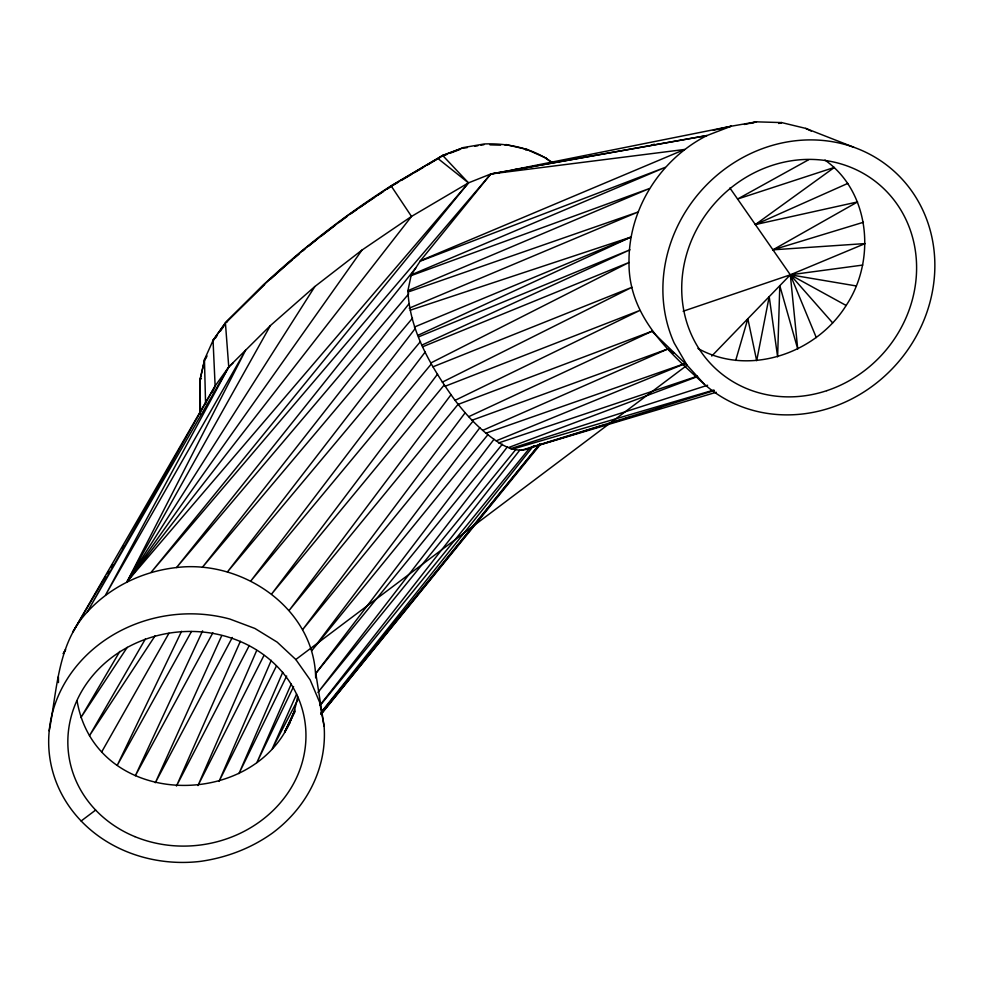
<?xml version="1.0" encoding="UTF-8"?>
<svg xmlns="http://www.w3.org/2000/svg" width="984" height="984" viewBox="0 0 984 984"><rect width="100%" height="100%" fill="white"/><g stroke="black" fill="none" stroke-linecap="round" stroke-linejoin="round"><path stroke-width="1.48" d="M200.256 386.614L199.924 414.252M315.667 677.902C314.659 608.395 242.273 559.416 176.517 567.547C142.619 571.298 110.319 586.784 87.219 612.036C57.306 644.274 57.183 690.202 49.2 730.841M716.278 392.259L531.348 447.449C519.269 453.661 506.219 447.88 496.219 440.844C480.229 429.996 466.773 415.678 455.063 400.353C431.681 367.979 409.676 331.276 407.917 290.661L411.251 274.856L420.439 260.735L490.795 173.983L706.967 135.546L731.247 126.21L756.475 121.844L781.64 122.582L805.699 128.387L853.718 147.219M105.719 576.329L72.927 631.863L215.127 385.986L228.755 366.971L270.403 325.569L314.892 286.504L362.014 250.059L411.497 216.431L468.482 182.864L490.795 173.983L706.967 135.546C660.092 159.273 628.284 209.678 629.01 262.47C628.481 315.557 667.816 351.337 704.2 384.055A142.619 130.614 -48.6 0 0 925.329 316.639A142.619 130.614 -48.6 0 0 796.585 140.638A142.619 130.614 -48.6 0 0 674.163 342.986L687.078 365.224L704.2 384.055M697.927 348.422C748.836 376.946 816.216 353.551 846.142 305.471C876.031 260.723 870.545 192.335 824.986 160.084M462.861 148.326L462.984 147.637L484.312 143.959C508.162 143.061 533.094 148.203 552.467 162.692M200.453 411.398L199.973 379.984L204.795 358.963L199.973 379.984L200.305 403.563M297.611 696.328C279.235 810.447 97.441 817.999 77.121 701.112M735.688 360.464L747.84 318.742L756.684 360.685L769.205 296.639L777.618 356.823L779.795 285.692L797.729 349.025L790.324 274.807L729.894 187.981M271.289 660.313L219.051 781.37L276.406 666.045M282.728 672.293L238.94 773.596L286.664 676.008M256.689 650.473L197.968 785.564L263.958 655.442M291.325 683.794L256.91 762.538L293.589 686.524M240.354 641.31L176.468 786.031L249.296 645.479M205.84 358.606L207.046 355.901M296.627 694.077L272.322 748.59L297.869 699.599M212.163 392.567L215.127 385.986L213.048 340.329L225.668 322.543L264.647 284.56M221.72 635.664L155.337 782.723L232.31 637.46M202.606 630.879L135.337 775.736L212.864 632.774M294.991 710.104L284.597 732.256L289.874 722.883M181.573 631.273L117.256 765.318L191.45 631.519M294.585 711.358L284.597 732.256L294.979 711.727M225.668 322.543L213.048 340.329M270.403 325.569L127.108 581.642L468.482 182.864L442.652 155.423L391.792 185.41A761.456 660.842 -30.1 0 0 263.983 284.364L225.422 322.986L228.755 366.971L105.522 595.062L245.582 350.243L127.108 581.642L411.497 216.431L391.202 185.988L346.319 216.542L303.589 249.702L263.22 285.249L226.48 321.928L227.452 321.62M215.127 385.986L87.219 612.036L228.755 366.971L233.085 362.924M101.758 751.813L168.965 633.216M65.498 649.747L63.197 653.733L65.596 649.821M145.398 638.948L89.47 735.7L155.14 635.738M119.839 651.383L80.909 717.582L127.231 647.337M107.281 573.684L108.843 571.04M111.18 567.067L112.742 564.422M122.114 548.555L123.676 545.911M314.892 286.504L127.108 581.642L362.014 250.059M215.164 338.447L216.898 336.011M220.379 331.141L223.86 326.257M451.115 394.596L289.222 610.338L458.003 404.436L651.912 331.288L687.078 365.224L295.815 659.514L277.168 642.134L254.893 628.456L229.85 619.047A138.117 124.021 -7.8 0 0 49.52 727.951A138.117 124.021 -7.8 0 0 199.949 861.443C226.037 857.839 251.055 848.405 272.507 833.018A138.117 124.021 -7.8 0 0 324.093 726.106L315.803 673.339L493.993 439.319M465.124 412.8L302.666 629.6L473.07 421.091M437.56 374.104L271.744 593.869L444.227 384.99M479.835 427.782L311.62 650.879L487.953 434.621M425.248 351.94L250.883 580.88L431.336 363.957M415.088 328.693L227.427 571.938L420.476 341.534M507.375 446.871L317.918 692.49L515.801 449.503M320.009 705.122L519.749 450.168M409.123 303.589L202.31 567.411L412.53 318.164M321.51 711.801L533.439 445.912M415.826 267.869L176.517 567.547L408.717 293.872M320.87 713.843L327.598 705.454M334.314 697.066L336.233 694.667M338.152 692.269L340.083 689.87M342.961 686.279L344.88 683.88M346.798 681.481L353.514 673.093M355.445 670.694L364.08 659.907M321.141 714.027L539.749 444.239M320.846 713.154L539.663 444.005M321.19 714.101L540.118 444.768M315.803 673.339L502.332 444.251M320.231 705.344L530.019 447.622M505.149 145.275L506.329 144.574M711.752 356.048L790.324 274.807L865.157 243.577L772.932 249.825L857.581 201.929L755.355 224.573L834.407 167.403L737.594 199.039L808.541 159.789M525.628 150.023L527.153 149.396M81.143 820.988L95.645 810.078M391.202 185.988L442.886 155.509L463.329 147.674L442.652 155.423L439.258 157.993M393.403 185.127L398.655 182.015M401.287 180.453L411.804 174.23M414.436 172.667L423.637 167.218M427.573 164.882L436.773 159.42M531.348 447.449L605.062 424.781M200.33 379.258L201.425 378.656M430.721 363.01L629.01 262.47L422.493 346.835M442.296 382.161L631.999 287.254L432.948 366.823M455.063 400.353L639.748 310.477L445.014 386.294M468.741 416.662L651.912 331.288M417.757 335.409L630.953 237.083L410.193 310.206M421.669 345.199L629.981 249.801L418.606 336.86M755.355 224.573L847.802 183.405M482.75 430.352L667.951 348.914L673.979 353.231M411.251 274.856L665.184 167.378L420.18 261.19M407.917 290.661L649.366 188.559L411.214 275.594M420.439 260.735L684.643 149.457L490.795 173.983L151.105 572.344L468.482 182.864L438.089 158.645M409.196 308.189L637.816 212.113L408.409 291.916M414.362 327.057L630.953 237.083M496.219 440.844L684.397 363.883M442.763 156.025L447.068 154.377M449.946 153.283L459.995 149.433M508.74 447.474L697.558 376.564M471.963 420.266L667.951 348.914M485.604 433.317L684.335 363.748M683.13 311.239L790.324 274.807L862.734 265.077M498.507 442.972L697.385 376.171M510.388 448.753L707.607 385.236M521.151 450.34L714.273 390.587M778.701 123.492L781.64 122.582L778.664 123.283M607.989 423.883L621.162 419.861M624.09 418.975L631.408 416.736M656.279 409.135L660.67 407.794M772.932 249.825L863.435 222.261M511.914 449.319L713.929 390.021M750.571 123.443L756.475 121.844L744.482 124.476M713.363 130.257L731.247 126.21L514.128 169.642L518.506 169.715M651.494 144.931L654.495 144.267M464.362 148.067L467.375 147.551M474.903 146.247L477.916 145.73M480.93 145.214L483.943 144.697M214.291 339.664L213.343 339.8L204.451 359.591L205.582 403.993M489.995 144.857L500.598 145.152M505.776 144.55L526.501 149.347L546.415 158.239M856.314 285.963L790.324 274.807L816.289 337.573M805.699 128.387L811.21 131.044M846.142 305.471L790.324 274.807L832.636 322.875M545.665 158.141L551.68 162.569M295.815 659.514L310.144 679.858L319.665 702.355L324.093 726.106M58.388 676.746L58.462 682.564M270.231 279.382A759.464 659.255 -30.1 0 1 291.953 260.083M294.277 258.091A759.464 659.255 -30.1 0 1 298.964 254.13M302.494 251.178A759.464 659.255 -30.1 0 1 304.856 249.223M308.312 246.394A759.464 659.255 -30.1 0 1 316.442 239.825M321.128 236.123A759.464 659.255 -30.1 0 1 335.359 225.176M338.963 222.482A759.464 659.255 -30.1 0 1 347.401 216.271M351.054 213.639A759.464 659.255 -30.1 0 1 357.155 209.297M359.615 207.575A759.464 659.255 -30.1 0 1 365.777 203.294M368.25 201.597A759.464 659.255 -30.1 0 1 374.474 197.403M378.225 194.906A759.464 659.255 -30.1 0 1 383.243 191.597M387.032 189.149A759.464 659.255 -30.1 0 1 392.087 185.915M826.732 390.685A123.16 112.779 -48.6 0 0 884.235 189.1A123.16 112.779 -48.6 0 0 686.512 254.61A123.16 112.779 -48.6 0 0 826.732 390.685M134.808 836.609A119.273 107.096 -7.8 0 0 305.655 728.074A119.273 107.096 -7.8 0 0 120.22 651.629A119.273 107.096 -7.8 0 0 134.808 836.609"/></g></svg>
